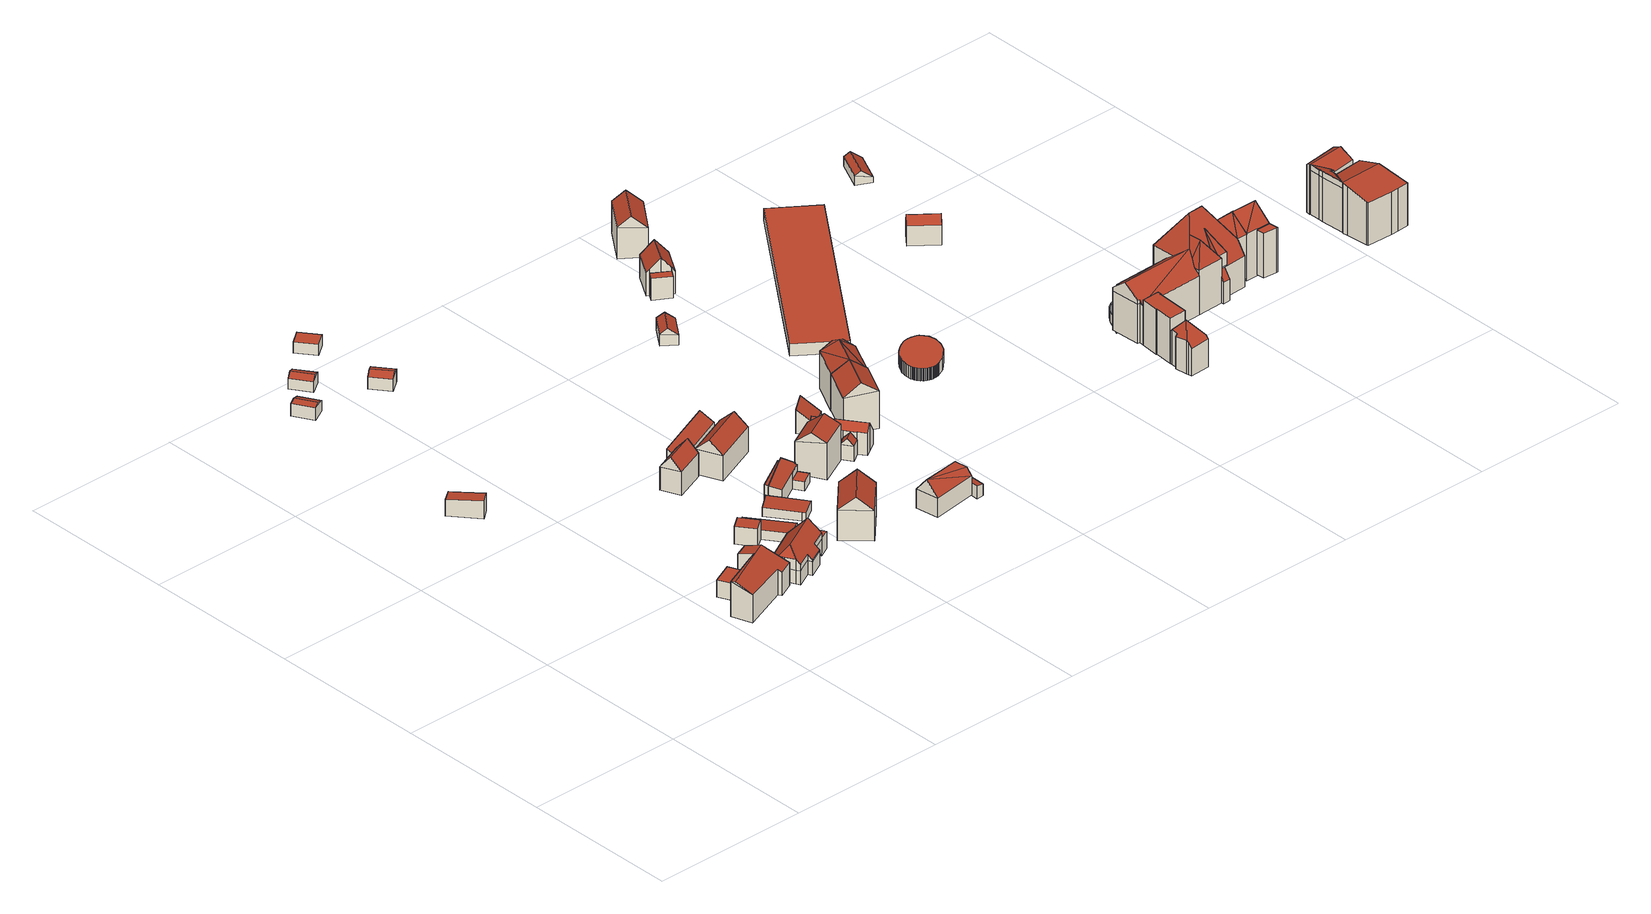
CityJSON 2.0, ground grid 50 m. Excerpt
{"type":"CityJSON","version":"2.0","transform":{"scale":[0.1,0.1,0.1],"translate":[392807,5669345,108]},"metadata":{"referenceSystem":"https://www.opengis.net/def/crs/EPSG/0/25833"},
"CityObjects":{
"building1":{"type":"Building","attributes":{"Dachtyp_tdc":"tdcPolyFlatRoof","Gemeindeschluessel":14627140,"Dachneigung":3.14,"QualitaetDacherkennung":56,"Geometrietyp2DReferenz":"3000","function":"31001_9998","roofType":"2100","measuredHeight":5.74},"geometry":[{"type":"MultiSurface","lod":"2","boundaries":[[[0,1,2,3]],[[1,4,5,2]],[[4,6,7,5]],[[6,0,3,7]],[[6,4,1,0]],[[3,2,5,7]]],"semantics":{"surfaces":[{"type":"WallSurface"},{"type":"RoofSurface"},{"type":"GroundSurface"}],"values":[0,0,0,0,1,2]}}]},
"building2":{"type":"Building","attributes":{"Gemeindeschluessel":14627140,"Dachtyp_tdc":"tdcGableRoof","Dachneigung":21.29,"QualitaetDacherkennung":69,"Geometrietyp2DReferenz":"3000","function":"31001_9998","roofType":"3100","measuredHeight":4.49},"geometry":[{"type":"MultiSurface","lod":"2","boundaries":[[[8,9,10,11]],[[9,12,13,10]],[[12,14,15,13]],[[14,8,11,15]],[[12,9,16]],[[8,14,17]],[[9,8,17,16]],[[14,12,16,17]],[[11,10,13,15]]],"semantics":{"surfaces":[{"type":"WallSurface"},{"type":"RoofSurface"},{"type":"GroundSurface"}],"values":[0,0,0,0,0,0,1,1,2]}}]},
"building3":{"type":"Building","attributes":{"Dachtyp_tdc":"tdcGableRoof","Gemeindeschluessel":14627140,"Dachneigung":21.69,"QualitaetDacherkennung":68,"Geometrietyp2DReferenz":"3000","function":"31001_9998","roofType":"3100","measuredHeight":4.42},"geometry":[{"type":"MultiSurface","lod":"2","boundaries":[[[18,19,20,21]],[[19,22,23,20]],[[22,24,25,23]],[[24,18,21,25]],[[22,19,26]],[[18,24,27]],[[19,18,27,26]],[[24,22,26,27]],[[21,20,23,25]]],"semantics":{"surfaces":[{"type":"WallSurface"},{"type":"RoofSurface"},{"type":"GroundSurface"}],"values":[0,0,0,0,0,0,1,1,2]}}]},
"building4":{"type":"Building","attributes":{"Dachtyp_tdc":"tdcPolyFlatRoof","Gemeindeschluessel":14627140,"Dachneigung":0,"QualitaetDacherkennung":63,"Geometrietyp2DReferenz":"3000","function":"31001_9998","roofType":"1000","measuredHeight":5.4},"geometry":[{"type":"MultiSurface","lod":"2","boundaries":[[[28,29,30,31]],[[29,32,33,30]],[[32,34,35,33]],[[34,28,31,35]],[[34,32,29,28]],[[31,30,33,35]]],"semantics":{"surfaces":[{"type":"WallSurface"},{"type":"RoofSurface"},{"type":"GroundSurface"}],"values":[0,0,0,0,1,2]}}]},
"building5":{"type":"Building","attributes":{"Dachtyp_tdc":"tdcFreeFormRoof","Gemeindeschluessel":14627140,"Dachneigung":27.63,"QualitaetDacherkennung":47,"Geometrietyp2DReferenz":"3000","function":"31001_9998","roofType":"5000","measuredHeight":11.56},"geometry":[{"type":"MultiSurface","lod":"2","boundaries":[[[36,37,38,39]],[[37,40,41,38]],[[40,42,43,41]],[[42,44,45,43]],[[44,46,47,45]],[[46,48,49,47]],[[48,50,51,49]],[[50,52,53,51]],[[52,54,55,53]],[[54,56,57,55]],[[56,36,39,57]],[[54,52,58,59,36,56]],[[58,50,48,46,44,42,40,37,59]],[[37,36,59]],[[52,50,58]],[[39,38,41,43,45,47,49,51,53,55,57]]],"semantics":{"surfaces":[{"type":"WallSurface"},{"type":"RoofSurface"},{"type":"GroundSurface"}],"values":[0,0,0,0,0,0,0,0,0,0,0,1,1,0,0,2]}}]},
"building6":{"type":"Building","attributes":{"Dachtyp_tdc":"tdcPolyFlatRoof","Gemeindeschluessel":14627140,"Dachneigung":0,"QualitaetDacherkennung":28,"Geometrietyp2DReferenz":"3000","function":"31001_9998","roofType":"1000","measuredHeight":3.47},"geometry":[{"type":"MultiSurface","lod":"2","boundaries":[[[60,61,62,63]],[[61,64,65,62]],[[64,66,67,65]],[[66,60,63,67]],[[66,64,61,60]],[[63,62,65,67]]],"semantics":{"surfaces":[{"type":"WallSurface"},{"type":"RoofSurface"},{"type":"GroundSurface"}],"values":[0,0,0,0,1,2]}}]},
"building7":{"type":"Building","attributes":{"Dachtyp_tdc":"tdcGableRoof","Gemeindeschluessel":14627140,"Dachneigung":22.33,"QualitaetDacherkennung":72,"Geometrietyp2DReferenz":"3000","function":"31001_9998","roofType":"3100","measuredHeight":4.99},"geometry":[{"type":"MultiSurface","lod":"2","boundaries":[[[68,69,70,71]],[[69,72,73,70]],[[72,74,75,73]],[[74,68,71,75]],[[72,69,76]],[[68,74,77]],[[69,68,77,76]],[[74,72,76,77]],[[71,70,73,75]]],"semantics":{"surfaces":[{"type":"WallSurface"},{"type":"RoofSurface"},{"type":"GroundSurface"}],"values":[0,0,0,0,0,0,1,1,2]}}]},
"building8":{"type":"Building","attributes":{"Dachtyp_tdc":"tdcFreeFormRoof","Gemeindeschluessel":14627140,"Dachneigung":45.74,"QualitaetDacherkennung":62,"Geometrietyp2DReferenz":"3000","function":"31001_9998","roofType":"5000","measuredHeight":10.32},"geometry":[{"type":"MultiSurface","lod":"2","boundaries":[[[78,79,80,81]],[[79,82,83,80]],[[82,84,85,83]],[[84,86,87,85]],[[86,88,89,87]],[[88,90,91,89]],[[90,92,93,91]],[[92,94,95,93]],[[94,96,97,95]],[[96,98,99,97]],[[98,100,101,99]],[[100,78,81,101]],[[102,103,104,105]],[[106,107,108,105,104,109,110,111,112]],[[113,94,92,102,105,108]],[[96,113,108,98]],[[94,113,96]],[[78,106,112,79]],[[79,112,111,82]],[[82,111,110,84]],[[86,109,104,88]],[[84,110,109,86]],[[98,108,107,100]],[[100,107,106,78]],[[88,104,103,90]],[[90,103,102,92]],[[81,80,83,85,87,89,91,93,95,97,99,101]]],"semantics":{"surfaces":[{"type":"WallSurface"},{"type":"RoofSurface"},{"type":"GroundSurface"}],"values":[0,0,0,0,0,0,0,0,0,0,0,0,1,1,1,0,0,0,0,0,0,0,0,0,0,0,2]}}]},
"building9":{"type":"Building","attributes":{"Gemeindeschluessel":14627140,"Geometrietyp2DReferenz":"3000","function":"31001_9998","roofType":"9999"},"children":["building9-1","building9-2"]},
"building9-1":{"type":"BuildingPart","attributes":{"Dachtyp_tdc":"tdcPolyFlatRoof","Dachneigung":7.38,"QualitaetDacherkennung":68,"Geometrietyp2DReferenz":"3000","roofType":"2100","measuredHeight":6.14},"parents":["building9"],"geometry":[{"type":"MultiSurface","lod":"2","boundaries":[[[114,115,116,117,118]],[[115,119,120,116]],[[119,121,122,123,120]],[[121,119,115,114]],[[117,116,120,123]],[[118,122,121,114]],[[118,117,123,122]]],"semantics":{"surfaces":[{"type":"WallSurface"},{"type":"RoofSurface"},{"type":"GroundSurface"},{"type":"ClosureSurface"}],"values":[0,0,0,1,2,0,3]}}]},
"building9-2":{"type":"BuildingPart","attributes":{"Dachtyp_tdc":"tdcPolyFlatRoof","Dachneigung":3.59,"QualitaetDacherkennung":78,"Geometrietyp2DReferenz":"3000","roofType":"2100","measuredHeight":3.03},"parents":["building9"],"geometry":[{"type":"MultiSurface","lod":"2","boundaries":[[[122,124,125,123]],[[124,126,127,125]],[[126,128,129,127]],[[128,118,117,129]],[[118,128,126,124,122]],[[123,125,127,129,117]],[[123,117,118,122]]],"semantics":{"surfaces":[{"type":"WallSurface"},{"type":"RoofSurface"},{"type":"GroundSurface"},{"type":"ClosureSurface"}],"values":[0,0,0,0,1,2,3]}}]},
"building10":{"type":"Building","attributes":{"Dachtyp_tdc":"tdcPolyFlatRoof","Gemeindeschluessel":14627140,"Dachneigung":0,"QualitaetDacherkennung":52,"Geometrietyp2DReferenz":"3000","function":"31001_9998","roofType":"1000","measuredHeight":5.5},"geometry":[{"type":"MultiSurface","lod":"2","boundaries":[[[130,131,132,133]],[[131,134,135,132]],[[134,136,137,135]],[[136,130,133,137]],[[136,134,131,130]],[[133,132,135,137]]],"semantics":{"surfaces":[{"type":"WallSurface"},{"type":"RoofSurface"},{"type":"GroundSurface"}],"values":[0,0,0,0,1,2]}}]},
"building11":{"type":"Building","attributes":{"Dachtyp_tdc":"tdcGableRoof","Gemeindeschluessel":14627140,"Dachneigung":49.82,"QualitaetDacherkennung":61,"Geometrietyp2DReferenz":"3000","function":"31001_9998","roofType":"3100","measuredHeight":11.35},"geometry":[{"type":"MultiSurface","lod":"2","boundaries":[[[138,139,140,141]],[[139,142,143,140]],[[142,144,145,143]],[[144,138,141,145]],[[142,139,146]],[[138,144,147]],[[139,138,147,146]],[[144,142,146,147]],[[141,140,143,145]]],"semantics":{"surfaces":[{"type":"WallSurface"},{"type":"RoofSurface"},{"type":"GroundSurface"}],"values":[0,0,0,0,0,0,1,1,2]}}]},
"building12":{"type":"Building","attributes":{"Dachtyp_tdc":"tdcPolyFlatRoof","Gemeindeschluessel":14627140,"Dachneigung":3.33,"QualitaetDacherkennung":83,"Geometrietyp2DReferenz":"3000","function":"31001_9998","roofType":"2100","measuredHeight":3.19},"geometry":[{"type":"MultiSurface","lod":"2","boundaries":[[[148,149,150,151]],[[149,152,153,150]],[[152,154,155,153]],[[154,156,157,155]],[[156,148,151,157]],[[156,154,152,149,148]],[[151,150,153,155,157]]],"semantics":{"surfaces":[{"type":"WallSurface"},{"type":"RoofSurface"},{"type":"GroundSurface"}],"values":[0,0,0,0,0,1,2]}}]},
"building13":{"type":"Building","attributes":{"Dachtyp_tdc":"tdcGableRoof","Gemeindeschluessel":14627140,"Dachneigung":40.05,"QualitaetDacherkennung":66,"Geometrietyp2DReferenz":"3000","function":"31001_9998","roofType":"3100","measuredHeight":13.9},"geometry":[{"type":"MultiSurface","lod":"2","boundaries":[[[158,159,160,161]],[[159,162,163,160]],[[162,164,165,163]],[[164,158,161,165]],[[162,159,166]],[[158,164,167]],[[159,158,167,166]],[[164,162,166,167]],[[161,160,163,165]]],"semantics":{"surfaces":[{"type":"WallSurface"},{"type":"RoofSurface"},{"type":"GroundSurface"}],"values":[0,0,0,0,0,0,1,1,2]}}]},
"building14":{"type":"Building","attributes":{"Dachtyp_tdc":"tdcGableRoof","Gemeindeschluessel":14627140,"Dachneigung":42.91,"QualitaetDacherkennung":72,"Geometrietyp2DReferenz":"3000","function":"31001_9998","roofType":"3100","measuredHeight":11.92},"geometry":[{"type":"MultiSurface","lod":"2","boundaries":[[[168,169,170,171]],[[169,172,173,170]],[[172,174,175,173]],[[174,168,171,175]],[[172,169,176]],[[168,174,177]],[[169,168,177,176]],[[174,172,176,177]],[[171,170,173,175]]],"semantics":{"surfaces":[{"type":"WallSurface"},{"type":"RoofSurface"},{"type":"GroundSurface"}],"values":[0,0,0,0,0,0,1,1,2]}}]},
"building15":{"type":"Building","attributes":{"Dachtyp_tdc":"tdcPolyFlatRoof","Gemeindeschluessel":14627140,"Dachneigung":31.33,"QualitaetDacherkennung":82,"Geometrietyp2DReferenz":"3000","function":"31001_9998","roofType":"2100","measuredHeight":5.2},"geometry":[{"type":"MultiSurface","lod":"2","boundaries":[[[178,179,180,181]],[[179,182,183,180]],[[182,184,185,183]],[[184,178,181,185]],[[184,182,179,178]],[[181,180,183,185]]],"semantics":{"surfaces":[{"type":"WallSurface"},{"type":"RoofSurface"},{"type":"GroundSurface"}],"values":[0,0,0,0,1,2]}}]},
"building16":{"type":"Building","attributes":{"Gemeindeschluessel":14627140,"Geometrietyp2DReferenz":"3000","function":"31001_9998","roofType":"9999"},"children":["building16-1","building16-2","building16-3"]},
"building16-1":{"type":"BuildingPart","attributes":{"Dachtyp_tdc":"tdcPolyFlatRoof","Dachneigung":10.73,"QualitaetDacherkennung":38,"Geometrietyp2DReferenz":"3000","roofType":"2100","measuredHeight":6.07},"parents":["building16"],"geometry":[{"type":"MultiSurface","lod":"2","boundaries":[[[186,187,188,189,190]],[[187,191,192,188]],[[191,193,194,192]],[[193,191,187,186,195]],[[189,188,192,194]],[[190,195,186]],[[189,194,193,195,190]]],"semantics":{"surfaces":[{"type":"WallSurface"},{"type":"RoofSurface"},{"type":"GroundSurface"},{"type":"ClosureSurface"}],"values":[0,0,0,1,2,0,3]}}]},
"building16-2":{"type":"BuildingPart","attributes":{"Dachtyp_tdc":"tdcPolyFlatRoof","Dachneigung":8.6,"QualitaetDacherkennung":51,"Geometrietyp2DReferenz":"3000","roofType":"2100","measuredHeight":5.93},"parents":["building16"],"geometry":[{"type":"MultiSurface","lod":"2","boundaries":[[[196,197,198,194,193]],[[197,199,200,198]],[[199,201,202,200]],[[201,203,204,205,202]],[[206,207,208,209,210]],[[207,190,189,208]],[[207,206,203,201,199,197,196,195,190]],[[189,194,198,200,202,205,209,208]],[[193,195,196]],[[194,189,190,195,193]],[[210,204,203,206]],[[210,209,205,204]]],"semantics":{"surfaces":[{"type":"WallSurface"},{"type":"RoofSurface"},{"type":"GroundSurface"},{"type":"ClosureSurface"}],"values":[0,0,0,0,0,0,1,2,0,3,0,3]}}]},
"building16-3":{"type":"BuildingPart","attributes":{"Dachtyp_tdc":"tdcPolyFlatRoof","Dachneigung":0,"QualitaetDacherkennung":70,"Geometrietyp2DReferenz":"3000","roofType":"1000","measuredHeight":3},"parents":["building16"],"geometry":[{"type":"MultiSurface","lod":"2","boundaries":[[[211,212,213,214]],[[212,210,209,213]],[[204,211,214,205]],[[204,210,212,211]],[[214,213,209,205]],[[205,209,210,204]]],"semantics":{"surfaces":[{"type":"WallSurface"},{"type":"RoofSurface"},{"type":"GroundSurface"},{"type":"ClosureSurface"}],"values":[0,0,0,1,2,3]}}]},
"building17":{"type":"Building","attributes":{"Dachtyp_tdc":"tdcGableRoof","Gemeindeschluessel":14627140,"Dachneigung":38.37,"QualitaetDacherkennung":50,"Geometrietyp2DReferenz":"3000","function":"31001_9998","roofType":"3100","measuredHeight":14.09},"geometry":[{"type":"MultiSurface","lod":"2","boundaries":[[[215,216,217,218]],[[216,219,220,217]],[[219,221,222,220]],[[221,215,218,222]],[[219,216,223]],[[215,221,224]],[[216,215,224,223]],[[221,219,223,224]],[[218,217,220,222]]],"semantics":{"surfaces":[{"type":"WallSurface"},{"type":"RoofSurface"},{"type":"GroundSurface"}],"values":[0,0,0,0,0,0,1,1,2]}}]},
"building18":{"type":"Building","attributes":{"Dachtyp_tdc":"tdcGableAndHippedGRoof","Gemeindeschluessel":14627140,"Dachneigung":50.44,"QualitaetDacherkennung":70,"Geometrietyp2DReferenz":"3000","function":"31001_9998","roofType":"9999","measuredHeight":10.55},"geometry":[{"type":"MultiSurface","lod":"2","boundaries":[[[225,226,227,228]],[[226,229,230,227]],[[229,231,232,230]],[[231,225,228,232]],[[229,226,233,234]],[[225,231,235]],[[234,233,236]],[[233,235,236]],[[226,235,233]],[[235,226,225]],[[235,234,236]],[[235,229,234]],[[229,235,231]],[[228,227,230,232]]],"semantics":{"surfaces":[{"type":"WallSurface"},{"type":"RoofSurface"},{"type":"GroundSurface"}],"values":[0,0,0,0,0,0,1,1,1,1,1,1,1,2]}}]},
"building19":{"type":"Building","attributes":{"Dachtyp_tdc":"tdcPolyFlatRoof","Gemeindeschluessel":14627140,"Dachneigung":9.76,"QualitaetDacherkennung":92,"Geometrietyp2DReferenz":"3000","function":"31001_9998","roofType":"2100","measuredHeight":4.15},"geometry":[{"type":"MultiSurface","lod":"2","boundaries":[[[237,238,239,240]],[[238,241,242,239]],[[241,243,244,242]],[[243,245,246,244]],[[245,237,240,246]],[[245,243,241,238,237]],[[240,239,242,244,246]]],"semantics":{"surfaces":[{"type":"WallSurface"},{"type":"RoofSurface"},{"type":"GroundSurface"}],"values":[0,0,0,0,0,1,2]}}]},
"building20":{"type":"Building","attributes":{"Gemeindeschluessel":14627140,"Geometrietyp2DReferenz":"3000","function":"31001_9998","roofType":"9999"},"children":["building20-1","building20-2"]},
"building20-1":{"type":"BuildingPart","attributes":{"Dachtyp_tdc":"tdcGableRoof","Dachneigung":44.76,"QualitaetDacherkennung":61,"Geometrietyp2DReferenz":"3000","roofType":"3100","measuredHeight":6.8},"parents":["building20"],"geometry":[{"type":"MultiSurface","lod":"2","boundaries":[[[247,248,249,250]],[[248,251,252,249]],[[251,253,254,252]],[[251,248,255]],[[248,247,256,255]],[[253,251,255,256]],[[250,249,252,254]],[[247,250,254,253]],[[247,253,256]]],"semantics":{"surfaces":[{"type":"WallSurface"},{"type":"RoofSurface"},{"type":"GroundSurface"},{"type":"ClosureSurface"}],"values":[0,0,0,0,1,1,2,3,3]}}]},
"building20-2":{"type":"BuildingPart","attributes":{"Dachtyp_tdc":"tdcGableRoof","Dachneigung":52.77,"QualitaetDacherkennung":32,"Geometrietyp2DReferenz":"3000","roofType":"3100","measuredHeight":9.15},"parents":["building20"],"geometry":[{"type":"MultiSurface","lod":"2","boundaries":[[[257,254,253]],[[257,258,259,254]],[[258,260,261,259]],[[260,262,263,261]],[[262,264,265,263]],[[264,266,267,265]],[[266,268,269,267]],[[268,270,271,269]],[[270,272,247,250,271]],[[266,264,262,260]],[[260,258,257,272,270,268,266]],[[250,254,259,261,263,265,267,269,271]],[[253,256,247,272,257]],[[253,254,250,247]],[[253,247,256]]],"semantics":{"surfaces":[{"type":"WallSurface"},{"type":"RoofSurface"},{"type":"GroundSurface"},{"type":"ClosureSurface"}],"values":[0,0,0,0,0,0,0,0,0,1,1,2,0,3,3]}}]},
"building21":{"type":"Building","attributes":{"Dachtyp_tdc":"tdcPolyFlatRoof","Gemeindeschluessel":14627140,"Dachneigung":38.04,"QualitaetDacherkennung":82,"Geometrietyp2DReferenz":"3000","function":"31001_9998","roofType":"2100","measuredHeight":7.99},"geometry":[{"type":"MultiSurface","lod":"2","boundaries":[[[273,274,275,276]],[[274,277,278,275]],[[277,279,280,278]],[[279,273,276,280]],[[279,277,274,273]],[[276,275,278,280]]],"semantics":{"surfaces":[{"type":"WallSurface"},{"type":"RoofSurface"},{"type":"GroundSurface"}],"values":[0,0,0,0,1,2]}}]},
"building22":{"type":"Building","attributes":{"Dachtyp_tdc":"tdcGableRoof","Gemeindeschluessel":14627140,"Dachneigung":36.55,"QualitaetDacherkennung":80,"Geometrietyp2DReferenz":"3000","function":"31001_9998","roofType":"3100","measuredHeight":5.37},"geometry":[{"type":"MultiSurface","lod":"2","boundaries":[[[281,282,283,284]],[[282,285,286,283]],[[285,287,288,286]],[[287,281,284,288]],[[285,282,289]],[[281,287,290]],[[282,281,290,289]],[[287,285,289,290]],[[284,283,286,288]]],"semantics":{"surfaces":[{"type":"WallSurface"},{"type":"RoofSurface"},{"type":"GroundSurface"}],"values":[0,0,0,0,0,0,1,1,2]}}]},
"building23":{"type":"Building","attributes":{"Dachtyp_tdc":"tdcGableRoof","Gemeindeschluessel":14627140,"Dachneigung":37.71,"QualitaetDacherkennung":62,"Geometrietyp2DReferenz":"3000","function":"31001_9998","roofType":"3100","measuredHeight":15.52},"geometry":[{"type":"MultiSurface","lod":"2","boundaries":[[[291,292,293,294]],[[292,295,296,293]],[[295,297,298,296]],[[297,291,294,298]],[[295,292,299]],[[291,297,300]],[[292,291,300,299]],[[297,295,299,300]],[[294,293,296,298]]],"semantics":{"surfaces":[{"type":"WallSurface"},{"type":"RoofSurface"},{"type":"GroundSurface"}],"values":[0,0,0,0,0,0,1,1,2]}}]},
"building24":{"type":"Building","attributes":{"Dachtyp_tdc":"tdcGableAndHippedGRoof","Gemeindeschluessel":14627140,"Dachneigung":39.04,"QualitaetDacherkennung":64,"Geometrietyp2DReferenz":"3000","function":"31001_9998","roofType":"9999","measuredHeight":15.87},"geometry":[{"type":"MultiSurface","lod":"2","boundaries":[[[292,301,302,303]],[[301,304,305,302]],[[304,306,307,305]],[[306,292,303,307]],[[304,301,308,309]],[[292,306,299]],[[309,308,310]],[[301,310,308]],[[301,299,310]],[[299,301,292]],[[310,304,309]],[[310,306,304]],[[306,310,299]],[[303,302,305,307]]],"semantics":{"surfaces":[{"type":"WallSurface"},{"type":"RoofSurface"},{"type":"GroundSurface"}],"values":[0,0,0,0,0,0,1,1,1,1,1,1,1,2]}}]},
"building25":{"type":"Building","attributes":{"Gemeindeschluessel":14627140,"Geometrietyp2DReferenz":"3000","function":"31001_9998","roofType":"9999"},"children":["building25-1","building25-2"]},
"building25-1":{"type":"BuildingPart","attributes":{"Dachtyp_tdc":"tdcGableRoof","Dachneigung":49.04,"QualitaetDacherkennung":72,"Geometrietyp2DReferenz":"3000","roofType":"3100","measuredHeight":11.78},"parents":["building25"],"geometry":[{"type":"MultiSurface","lod":"2","boundaries":[[[311,312,313,314,315]],[[316,317,318,319,320]],[[317,321,322,318]],[[321,323,324,322]],[[323,325,326,324]],[[325,327,328,326]],[[327,329,330,328]],[[329,311,315,330]],[[325,323,321,317,316,331]],[[331,312,311,329,327,325]],[[315,314,332,319,318,322,324,326,328,330]],[[333,313,312,331]],[[332,314,313,333]],[[316,320,333,331]],[[320,319,332,333]]],"semantics":{"surfaces":[{"type":"WallSurface"},{"type":"RoofSurface"},{"type":"GroundSurface"},{"type":"ClosureSurface"}],"values":[0,0,0,0,0,0,0,0,1,1,2,0,3,0,3]}}]},
"building25-2":{"type":"BuildingPart","attributes":{"Dachtyp_tdc":"tdcPolyFlatRoof","Dachneigung":8.73,"QualitaetDacherkennung":52,"Geometrietyp2DReferenz":"3000","roofType":"2100","measuredHeight":7.35},"parents":["building25"],"geometry":[{"type":"MultiSurface","lod":"2","boundaries":[[[334,320,319,335]],[[313,336,315,314]],[[336,337,338,315]],[[337,334,335,338]],[[337,336,313,333,320,334]],[[335,319,332,314,315,338]],[[313,314,332,333]],[[333,332,319,320]]],"semantics":{"surfaces":[{"type":"WallSurface"},{"type":"RoofSurface"},{"type":"GroundSurface"},{"type":"ClosureSurface"}],"values":[0,0,0,0,1,2,3,3]}}]},
"building26":{"type":"Building","attributes":{"Dachtyp_tdc":"tdcGableRoof","Gemeindeschluessel":14627140,"Dachneigung":40.03,"QualitaetDacherkennung":68,"Geometrietyp2DReferenz":"3000","function":"31001_9998","roofType":"3100","measuredHeight":13.27},"geometry":[{"type":"MultiSurface","lod":"2","boundaries":[[[339,340,341,342]],[[340,343,344,341]],[[343,345,346,344]],[[345,339,342,346]],[[343,340,347]],[[339,345,348]],[[340,339,348,347]],[[345,343,347,348]],[[342,341,344,346]]],"semantics":{"surfaces":[{"type":"WallSurface"},{"type":"RoofSurface"},{"type":"GroundSurface"}],"values":[0,0,0,0,0,0,1,1,2]}}]},
"building27":{"type":"Building","attributes":{"Dachtyp_tdc":"tdcPolyFlatRoof","Gemeindeschluessel":14627140,"Dachneigung":0,"QualitaetDacherkennung":84,"Geometrietyp2DReferenz":"3000","function":"31001_9998","roofType":"1000","measuredHeight":3.94},"geometry":[{"type":"MultiSurface","lod":"2","boundaries":[[[349,350,351,352]],[[350,353,354,351]],[[353,355,356,354]],[[355,357,358,356]],[[357,359,360,358]],[[359,361,362,360]],[[361,363,364,362]],[[363,365,366,364]],[[365,367,368,366]],[[367,369,370,368]],[[369,371,372,370]],[[371,373,374,372]],[[373,375,376,374]],[[375,377,378,376]],[[377,379,380,378]],[[379,381,382,380]],[[381,383,384,382]],[[383,385,386,384]],[[385,387,388,386]],[[387,389,390,388]],[[389,391,392,390]],[[391,393,394,392]],[[393,395,396,394]],[[395,397,398,396]],[[397,399,400,398]],[[399,401,402,400]],[[401,403,404,402]],[[403,405,406,404]],[[405,407,408,406]],[[407,409,410,408]],[[409,411,412,410]],[[411,413,414,412]],[[413,415,416,414]],[[415,417,418,416]],[[417,419,420,418]],[[419,421,422,420]],[[421,423,424,422]],[[423,425,426,424]],[[425,427,428,426]],[[427,429,430,428]],[[429,431,432,430]],[[431,433,434,432]],[[433,435,436,434]],[[435,437,438,436]],[[437,439,440,438]],[[439,441,442,440]],[[441,443,444,442]],[[443,445,446,444]],[[445,447,448,446]],[[447,449,450,448]],[[449,451,452,450]],[[451,453,454,452]],[[453,455,456,454]],[[455,457,458,456]],[[457,459,460,458]],[[459,461,462,460]],[[461,463,464,462]],[[463,349,352,464]],[[463,461,459,457,455,453,451,449,447,445,443,441,439,437,435,433,431,429,427,425,423,421,419,417,415,413,411,409,407,405,403,401,399,397,395,393,391,389,387,385,383,381,379,377,375,373,371,369,367,365,363,361,359,357,355,353,350,349]],[[352,351,354,356,358,360,362,364,366,368,370,372,374,376,378,380,382,384,386,388,390,392,394,396,398,400,402,404,406,408,410,412,414,416,418,420,422,424,426,428,430,432,434,436,438,440,442,444,446,448,450,452,454,456,458,460,462,464]]],"semantics":{"surfaces":[{"type":"WallSurface"},{"type":"RoofSurface"},{"type":"GroundSurface"}],"values":[0,0,0,0,0,0,0,0,0,0,0,0,0,0,0,0,0,0,0,0,0,0,0,0,0,0,0,0,0,0,0,0,0,0,0,0,0,0,0,0,0,0,0,0,0,0,0,0,0,0,0,0,0,0,0,0,0,0,1,2]}}]},
"building28":{"type":"Building","attributes":{"Gemeindeschluessel":14627140,"QualitaetDacherkennung":100,"Geometrietyp2DReferenz":"3000","function":"31001_9998","roofType":"9999"},"children":["building28-1","building28-2","building28-3","building28-4","building28-5","building28-6","building28-7","building28-8"]},
"building28-1":{"type":"BuildingPart","attributes":{"Dachtyp_tdc":"tdcPyramidRoof","Dachneigung":48.89,"QualitaetDacherkennung":100,"Geometrietyp2DReferenz":"3000","roofType":"4000","measuredHeight":14.49},"parents":["building28"],"geometry":[{"type":"MultiSurface","lod":"2","boundaries":[[[465,466,467,468]],[[466,469,470,467]],[[469,471,472,470]],[[471,473,474,472]],[[473,475,476,474]],[[475,477,478,476]],[[479,480,481,482]],[[480,483,484,481]],[[483,485,486,484]],[[485,487,488,486]],[[487,489,490,488]],[[489,491,492,490]],[[491,493,494,492]],[[493,465,468,494]],[[475,473,471,469,466,495]],[[480,479,477,475,495]],[[489,487,485,483,480,495]],[[466,465,493,491,489,495]],[[468,467,470,472,474,476,478,482,481,484,486,488,490,492,494]],[[482,478,477,479]]],"semantics":{"surfaces":[{"type":"WallSurface"},{"type":"RoofSurface"},{"type":"GroundSurface"},{"type":"ClosureSurface"}],"values":[0,0,0,0,0,0,0,0,0,0,0,0,0,0,1,1,1,1,2,3]}}]},
"building28-2":{"type":"BuildingPart","attributes":{"Dachtyp_tdc":"tdcGableRoof","Dachneigung":41.78,"QualitaetDacherkennung":100,"Geometrietyp2DReferenz":"3000","roofType":"3100","measuredHeight":18.94},"parents":["building28"],"geometry":[{"type":"MultiSurface","lod":"2","boundaries":[[[496,497,498,499,500]],[[497,501,502,498]],[[497,503,501]],[[503,504,505,501]],[[504,506,505]],[[506,496,507,505]],[[496,506,504,503,497]],[[502,508,499,498]],[[501,507,508,502]],[[500,507,496]],[[500,499,508,507]],[[505,507,501]]],"semantics":{"surfaces":[{"type":"WallSurface"},{"type":"RoofSurface"},{"type":"GroundSurface"},{"type":"ClosureSurface"}],"values":[0,0,1,1,1,1,0,2,3,0,3,3]}}]},
"building28-3":{"type":"BuildingPart","attributes":{"Dachtyp_tdc":"tdcHipRoof","Dachneigung":56.93,"QualitaetDacherkennung":100,"Geometrietyp2DReferenz":"3000","roofType":"3200","measuredHeight":24.68},"parents":["building28"],"geometry":[{"type":"MultiSurface","lod":"2","boundaries":[[[509,510,511,512]],[[510,513,514,511]],[[515,516,517,518]],[[516,519,520,517]],[[519,521,522,520]],[[521,523,524,522]],[[523,525,526,524]],[[525,527,528,526]],[[527,500,499,528]],[[501,529,530,502]],[[529,531,532,530]],[[531,509,512,532]],[[515,533,534,535]],[[521,519,516,515,535,536]],[[512,511,514,537,538,539,540,541,542,518,517,520,522,524,526,528,499,508,502,530,532]],[[537,514,513,543]],[[538,537,543,544]],[[539,538,544,545]],[[545,546,540,539]],[[541,540,546,533,547]],[[518,542,548,547,533,515]],[[542,541,547,548]],[[508,499,500,507]],[[507,501,502,508]],[[501,505,507,500,527,525,523,521,536]],[[501,507,505]],[[534,546,549,545,544,543,513,510,509,531,529,501,536,535]],[[546,545,549]],[[533,546,534]]],"semantics":{"surfaces":[{"type":"WallSurface"},{"type":"RoofSurface"},{"type":"GroundSurface"},{"type":"ClosureSurface"}],"values":[0,0,0,0,0,0,0,0,0,0,0,0,1,1,2,3,3,3,3,3,0,3,3,3,1,3,1,3,3]}}]},
"building28-4":{"type":"BuildingPart","attributes":{"Dachtyp_tdc":"tdcFreeFormRoof","Dachneigung":0,"QualitaetDacherkennung":100,"Geometrietyp2DReferenz":"3000","roofType":"5000","measuredHeight":-3.15},"parents":["building28"],"geometry":[{"type":"MultiSurface","lod":"2","boundaries":[[[550,551,518,552]],[[551,553,542,518]],[[553,554,555,542]],[[554,556,557,555]],[[556,558,559,557]],[[558,560,561,559]],[[560,562,563,561]],[[562,564,565,563]],[[564,566,567,565]],[[566,568,569,567]],[[568,570,571,569]],[[570,572,573,571]],[[572,574,575,573]],[[574,576,577,575]],[[576,578,579,577]],[[578,580,581,579]],[[580,550,552,581]],[[553,551,550,580,578,576,574,572,570,568,566,564,562,560,558,556,554]],[[552,518,542,555,557,559,561,563,565,567,569,571,573,575,577,579,581]]],"semantics":{"surfaces":[{"type":"WallSurface"},{"type":"RoofSurface"},{"type":"GroundSurface"}],"values":[0,0,0,0,0,0,0,0,0,0,0,0,0,0,0,0,0,1,2]}}]},
"building28-5":{"type":"BuildingPart","attributes":{"Dachtyp_tdc":"tdcLeanToRoof","Dachneigung":0,"QualitaetDacherkennung":100,"Geometrietyp2DReferenz":"3000","roofType":"2100","measuredHeight":14.49},"parents":["building28"],"geometry":[{"type":"MultiSurface","lod":"2","boundaries":[[[582,583,584,585,586]],[[583,587,588,584]],[[587,589,479,482,588]],[[590,591,592,478,477]],[[591,593,594,592]],[[593,595,596,597,594]],[[595,593,591,590,589,587,583,582]],[[585,584,588,482,478,592,594,597]],[[477,479,589,590]],[[477,478,482,479]],[[586,596,595,582]],[[585,597,596,586]]],"semantics":{"surfaces":[{"type":"WallSurface"},{"type":"RoofSurface"},{"type":"GroundSurface"},{"type":"ClosureSurface"}],"values":[0,0,0,0,0,0,1,2,0,3,0,3]}}]},
"building28-6":{"type":"BuildingPart","attributes":{"Dachtyp_tdc":"tdcPyramidRoof","Dachneigung":41.91,"QualitaetDacherkennung":100,"Geometrietyp2DReferenz":"3000","roofType":"3500","measuredHeight":20.11},"parents":["building28"],"geometry":[{"type":"MultiSurface","lod":"2","boundaries":[[[546,598,549]],[[599,545,549]],[[598,599,549]],[[537,540,539,538]],[[537,543,598,546,540]],[[546,545,539,540]],[[544,545,599]],[[544,538,539,545]],[[543,544,599,598]],[[543,537,538,544]],[[545,546,549]]],"semantics":{"surfaces":[{"type":"RoofSurface"},{"type":"GroundSurface"},{"type":"ClosureSurface"},{"type":"WallSurface"}],"values":[0,0,0,1,2,2,3,2,3,2,2]}}]},
"building28-7":{"type":"BuildingPart","attributes":{"Dachtyp_tdc":"tdcGableRoof","Dachneigung":37.45,"QualitaetDacherkennung":100,"Geometrietyp2DReferenz":"3000","roofType":"3100","measuredHeight":17.44},"parents":["building28"],"geometry":[{"type":"MultiSurface","lod":"2","boundaries":[[[596,600,601,597]],[[600,602,603,601]],[[602,604,605,603]],[[604,606,607,605]],[[606,608,555,607]],[[608,548,542,555]],[[548,609,610]],[[608,611,612,609,548]],[[613,596,586,614,610]],[[615,616,613,610,609]],[[600,616,615,602]],[[602,615,609,612,604]],[[596,613,616,600]],[[604,612,611,606]],[[606,611,608]],[[548,610,614,547]],[[542,541,617,585,597,601,603,605,607,555]],[[541,542,548,547]],[[617,541,547,614]],[[585,617,614,586]],[[597,585,586,596]]],"semantics":{"surfaces":[{"type":"WallSurface"},{"type":"RoofSurface"},{"type":"GroundSurface"},{"type":"ClosureSurface"}],"values":[0,0,0,0,0,0,1,1,1,1,0,0,0,0,0,0,2,3,3,0,3]}}]},
"building28-8":{"type":"BuildingPart","attributes":{"Dachtyp_tdc":"tdcHipAndGableRoof","Dachneigung":57.1,"QualitaetDacherkennung":100,"Geometrietyp2DReferenz":"3000","roofType":"5000","measuredHeight":20.37},"parents":["building28"],"geometry":[{"type":"MultiSurface","lod":"2","boundaries":[[[618,619,614,617,514,513]],[[619,618,620]],[[620,546,534]],[[546,620,618,598]],[[533,620,534]],[[620,533,619]],[[540,537,514,617,541]],[[513,543,598,618]],[[513,514,537,543]],[[537,540,546,598,543]],[[547,614,619,533]],[[617,614,547,541]],[[533,546,540,541,547]],[[546,533,534]]],"semantics":{"surfaces":[{"type":"WallSurface"},{"type":"RoofSurface"},{"type":"GroundSurface"},{"type":"ClosureSurface"}],"values":[0,1,1,1,1,1,2,0,3,3,0,3,3,3]}}]},
"building29":{"type":"Building","attributes":{"Dachtyp_tdc":"tdcPolyFlatRoof","Gemeindeschluessel":14627140,"Dachneigung":0,"QualitaetDacherkennung":94,"Geometrietyp2DReferenz":"3000","function":"31001_2461","roofType":"1000","measuredHeight":3.73},"geometry":[{"type":"MultiSurface","lod":"2","boundaries":[[[621,622,623,624]],[[622,625,626,623]],[[625,627,628,626]],[[627,621,624,628]],[[627,625,622,621]],[[624,623,626,628]]],"semantics":{"surfaces":[{"type":"WallSurface"},{"type":"RoofSurface"},{"type":"GroundSurface"}],"values":[0,0,0,0,1,2]}}]},
"building30":{"type":"Building","attributes":{"Gemeindeschluessel":14627140,"QualitaetDacherkennung":100,"Geometrietyp2DReferenz":"3000","function":"31001_9998","roofType":"9999"},"children":["building30-1","building30-2","building30-3"]},
"building30-1":{"type":"BuildingPart","attributes":{"Dachtyp_tdc":"tdcHipRoof","Dachneigung":89.48,"QualitaetDacherkennung":100,"Geometrietyp2DReferenz":"3000","roofType":"3200","measuredHeight":16.85},"parents":["building30"],"geometry":[{"type":"MultiSurface","lod":"2","boundaries":[[[629,630,631,632]],[[630,633,634,631]],[[633,635,636,634]],[[635,637,638,636]],[[637,629,632,638]],[[639,640,629,641]],[[642,643,644,645]],[[629,646,642,645]],[[629,645,641]],[[647,639,641]],[[644,648,647,641,645]],[[635,643,642,646,637]],[[637,646,629]],[[633,648,644,643,635]],[[630,640,639,647,648,633]],[[629,640,630]],[[632,631,634,636,638]]],"semantics":{"surfaces":[{"type":"WallSurface"},{"type":"RoofSurface"},{"type":"GroundSurface"}],"values":[0,0,0,0,0,1,1,1,1,1,1,0,0,0,0,0,2]}}]},
"building30-2":{"type":"BuildingPart","attributes":{"Dachtyp_tdc":"tdcLeanToRoof","Dachneigung":0,"QualitaetDacherkennung":100,"Geometrietyp2DReferenz":"3000","roofType":"2100","measuredHeight":14.13},"parents":["building30"],"geometry":[{"type":"MultiSurface","lod":"2","boundaries":[[[649,650,651,652]],[[650,653,654,651]],[[653,655,656,654]],[[655,657,658,656]],[[657,659,660,658]],[[657,655,653,650,649,659]],[[660,652,651,654,656,658]],[[652,660,659,649]]],"semantics":{"surfaces":[{"type":"WallSurface"},{"type":"RoofSurface"},{"type":"GroundSurface"},{"type":"ClosureSurface"}],"values":[0,0,0,0,0,1,2,3]}}]},
"building30-3":{"type":"BuildingPart","attributes":{"Dachtyp_tdc":"tdcGableRoof","Dachneigung":57.73,"QualitaetDacherkennung":100,"Geometrietyp2DReferenz":"3000","roofType":"3100","measuredHeight":19.68},"parents":["building30"],"geometry":[{"type":"MultiSurface","lod":"2","boundaries":[[[661,662,663,664]],[[662,665,666,663]],[[665,667,668,666]],[[667,669,670,668]],[[669,671,649,652,672,670]],[[673,674,675,676]],[[674,677,678,675]],[[677,679,680,678]],[[679,661,664,680]],[[669,667,673,671]],[[667,674,673]],[[667,665,662,661,679,677,674]],[[664,663,666,668,670,672,676,675,678,680]],[[676,672,652,660,659,649,671,673]],[[660,652,649,659]]],"semantics":{"surfaces":[{"type":"WallSurface"},{"type":"RoofSurface"},{"type":"GroundSurface"},{"type":"ClosureSurface"}],"values":[0,0,0,0,0,0,0,0,0,1,1,1,2,0,3]}}]},
"building31":{"type":"Building","attributes":{"Dachtyp_tdc":"tdcGableRoof","Gemeindeschluessel":14627140,"Dachneigung":49.14,"QualitaetDacherkennung":63,"Geometrietyp2DReferenz":"3000","function":"31001_9998","roofType":"3100","measuredHeight":8.1},"geometry":[{"type":"MultiSurface","lod":"2","boundaries":[[[681,682,683,684]],[[682,685,686,683]],[[685,687,688,686]],[[687,681,684,688]],[[685,682,689]],[[681,687,690]],[[682,681,690,689]],[[687,685,689,690]],[[684,683,686,688]]],"semantics":{"surfaces":[{"type":"WallSurface"},{"type":"RoofSurface"},{"type":"GroundSurface"}],"values":[0,0,0,0,0,0,1,1,2]}}]},
"building32":{"type":"Building","attributes":{"Gemeindeschluessel":14627140,"QualitaetDacherkennung":100,"Geometrietyp2DReferenz":"3000","function":"31001_9998","roofType":"9999"},"children":["building32-1","building32-2","building32-3"]},
"building32-1":{"type":"BuildingPart","attributes":{"Dachtyp_tdc":"tdcGableRoof","Dachneigung":13.99,"QualitaetDacherkennung":100,"Geometrietyp2DReferenz":"3000","roofType":"3100","measuredHeight":15.99},"parents":["building32"],"geometry":[{"type":"MultiSurface","lod":"2","boundaries":[[[691,692,693,694]],[[692,695,696,693]],[[695,697,698,696]],[[697,699,700,698]],[[699,701,702,700]],[[701,703,704,702]],[[703,705,706,704]],[[705,707,708,706]],[[707,709,710,711,708]],[[712,713,714,715,716]],[[712,691,694,713]],[[709,707,705,703,701,699,697,695,692]],[[692,691,712,716,709]],[[694,693,696,698,700,702,704,706,708,711,714,713]],[[715,714,711,710]],[[715,710,709,716]]],"semantics":{"surfaces":[{"type":"WallSurface"},{"type":"RoofSurface"},{"type":"GroundSurface"},{"type":"ClosureSurface"}],"values":[0,0,0,0,0,0,0,0,0,0,0,1,1,2,3,3]}}]},
"building32-2":{"type":"BuildingPart","attributes":{"Dachtyp_tdc":"tdcFreeFormRoof","Dachneigung":24.1,"QualitaetDacherkennung":100,"Geometrietyp2DReferenz":"3000","roofType":"5000","measuredHeight":15.99},"parents":["building32"],"geometry":[{"type":"MultiSurface","lod":"2","boundaries":[[[717,718,719,720]],[[718,721,722,719]],[[723,724,725,726]],[[724,727,728,725]],[[727,715,714,728]],[[710,717,720,711]],[[729,724,723]],[[709,716,730]],[[709,730,731,729,723,732]],[[709,732,733]],[[732,734,733]],[[717,733,734,718]],[[718,734,732,721]],[[710,709,733,717]],[[727,731,730,716,715]],[[724,729,731,727]],[[720,719,722,726,725,728,714,711]],[[726,722,721,723]],[[711,714,715,710]],[[721,732,723]],[[715,716,709,710]]],"semantics":{"surfaces":[{"type":"WallSurface"},{"type":"RoofSurface"},{"type":"GroundSurface"},{"type":"ClosureSurface"}],"values":[0,0,0,0,0,0,1,1,1,1,1,0,0,0,0,0,2,3,3,3,3]}}]},
"building32-3":{"type":"BuildingPart","attributes":{"Dachtyp_tdc":"tdcGableRoof","Dachneigung":28.49,"QualitaetDacherkennung":100,"Geometrietyp2DReferenz":"3000","roofType":"3100","measuredHeight":15.99},"parents":["building32"],"geometry":[{"type":"MultiSurface","lod":"2","boundaries":[[[735,736,737,738]],[[736,739,740,737]],[[739,741,725,740]],[[741,742,743,725]],[[732,744,745,722,721]],[[744,746,747,745]],[[746,735,738,747]],[[732,742,741,739,736]],[[736,735,746,744,732]],[[738,737,740,725,743,726,722,745,747]],[[726,743,742,732,723]],[[721,722,726,723]],[[721,723,732]]],"semantics":{"surfaces":[{"type":"WallSurface"},{"type":"RoofSurface"},{"type":"GroundSurface"},{"type":"ClosureSurface"}],"values":[0,0,0,0,0,0,0,1,1,2,0,3,3]}}]},
"building33":{"type":"Building","attributes":{"Dachtyp_tdc":"tdcGableRoof","Gemeindeschluessel":14627140,"Dachneigung":37.04,"QualitaetDacherkennung":71,"Geometrietyp2DReferenz":"3000","function":"31001_9998","roofType":"3100","measuredHeight":4.35},"geometry":[{"type":"MultiSurface","lod":"2","boundaries":[[[748,749,750,751]],[[749,752,753,750]],[[752,754,755,753]],[[754,748,751,755]],[[752,749,756]],[[748,754,757]],[[749,748,757,756]],[[754,752,756,757]],[[751,750,753,755]]],"semantics":{"surfaces":[{"type":"WallSurface"},{"type":"RoofSurface"},{"type":"GroundSurface"}],"values":[0,0,0,0,0,0,1,1,2]}}]}
},
"vertices":[
[61,958,313],[125,877,318],[125,877,261],[61,958,261],[94,851,318],[94,851,261],[28,933,313],[28,933,261],
[52,1548,342],[86,1487,342],[86,1487,309],[52,1548,309],[42,1463,348],[42,1463,309],[8,1525,348],[8,1525,309],[60,1473,353],[27,1534,353],
[111,1631,364],[150,1573,364],[150,1573,330],[111,1631,330],[109,1545,364],[109,1545,330],[70,1604,364],[70,1604,330],[128,1558,374],[89,1617,374],
[476,342,140],[542,372,140],[542,372,86],[476,342,86],[569,312,140],[569,312,86],[503,284,140],[503,284,86],
[478,202,157],[457,265,180],[457,265,68],[478,202,68],[503,284,181],[503,284,68],[569,312,182],[569,312,68],[595,322,183],[595,322,68],[573,363,171],[573,363,68],[616,382,171],[616,382,68],[636,340,184],[636,340,68],[677,271,142],[677,271,68],[629,247,142],[629,247,68],[622,258,149],[622,258,68],[636,339,184],[461,251,184],
[174,1696,392],[214,1726,392],[214,1726,357],[174,1696,357],[256,1670,392],[256,1670,357],[216,1640,392],[216,1640,357],
[296,1521,343],[339,1465,343],[339,1465,302],[296,1521,302],[299,1435,341],[299,1435,302],[257,1490,341],[257,1490,302],[320,1451,351],[277,1506,351],
[820,328,91],[828,314,91],[828,314,47],[820,328,47],[778,289,91],[778,289,47],[773,302,91],[773,302,47],[724,277,91],[724,277,47],[718,288,91],[718,288,47],[703,318,91],[703,318,47],[680,363,91],[680,363,47],[825,440,91],[825,440,47],[845,405,91],[845,405,47],[853,389,91],[853,389,47],[872,355,91],[872,355,47],[695,334,125],[703,318,125],[718,288,125],[729,324,151],[820,328,112],[872,355,112],[853,389,151],[724,277,112],[773,302,111],[778,289,98],[828,314,96],[845,405,133],
[811,530,96],[780,508,91],[780,508,34],[811,530,34],[811,530,64],[743,562,91],[743,562,34],[773,583,96],[773,583,64],[773,583,34],
[821,616,61],[821,616,34],[910,493,61],[910,493,34],[861,461,64],[861,461,34],
[872,355,93],[845,405,93],[845,405,38],[872,355,38],[880,424,93],[880,424,38],[907,373,93],[907,373,38],
[715,827,168],[811,866,168],[811,866,94],[715,827,94],[836,805,170],[836,805,94],[739,766,170],[739,766,94],[824,835,207],[727,796,207],
[892,613,61],[938,649,64],[938,649,33],[892,613,33],[1009,545,64],[1009,545,33],[962,513,61],[962,513,33],[956,523,61],[956,523,33],
[962,391,128],[1060,492,128],[1060,492,31],[962,391,31],[1132,421,128],[1132,421,31],[1034,320,128],[1034,320,31],[1096,456,170],[998,355,170],
[851,835,162],[998,895,162],[998,895,82],[851,835,82],[1030,818,162],[1030,818,82],[882,757,162],[882,757,82],[1014,856,201],[867,796,201],
[1005,983,148],[1021,943,121],[1021,943,96],[1005,983,96],[827,862,121],[827,862,96],[810,903,148],[810,903,96],
[944,645,93],[938,654,95],[938,654,34],[944,645,34],[944,645,92],[1046,719,94],[1046,719,34],[1048,715,93],[1048,715,34],[1008,688,93],
[1048,715,94],[1062,724,94],[1062,724,34],[1082,687,87],[1082,687,34],[1078,685,87],[1078,685,34],[1081,679,86],[1081,679,64],[1081,679,34],[1042,657,86],[965,613,86],[965,613,34],[1042,657,34],[1042,657,64],
[1099,649,64],[1060,627,64],[1060,627,34],[1099,649,34],
[1099,708,138],[1190,756,138],[1190,756,35],[1099,708,35],[1233,671,153],[1233,671,35],[1141,624,153],[1141,624,35],[1212,713,176],[1120,666,176],
[1216,353,102],[1359,372,102],[1359,372,42],[1216,353,42],[1369,298,103],[1369,298,42],[1226,279,103],[1226,279,42],[1362,353,125],[1367,316,125],[1221,316,148],[1338,331,148],
[1359,372,83],[1394,377,77],[1394,377,41],[1359,372,41],[1391,277,78],[1391,277,41],[1368,276,82],[1368,276,41],[1369,298,81],[1369,298,41],
[1299,677,70],[1270,658,70],[1270,658,23],[1299,677,23],[1248,690,71],[1248,690,23],[1276,709,71],[1276,709,23],[1260,674,91],[1288,693,91],
[1276,709,94],[1224,785,95],[1224,785,23],[1242,798,114],[1242,798,23],[1269,817,71],[1269,817,23],[1364,684,70],[1364,684,23],[1335,666,114],[1335,666,23],[1316,653,94],[1316,653,23],[1299,678,95],[1299,678,23],[1299,677,94],
[1281,820,58],[1248,865,101],[1248,865,23],[1281,820,23],[1301,906,103],[1301,906,23],[1336,861,58],[1336,861,23],
[1125,1273,201],[1174,1340,201],[1174,1340,164],[1125,1273,164],[1216,1309,196],[1216,1309,164],[1167,1242,196],[1167,1242,164],[1192,1326,218],[1143,1260,218],
[1340,778,137],[1397,889,137],[1397,889,22],[1340,778,22],[1485,837,143],[1485,837,22],[1431,732,142],[1431,732,22],[1442,863,177],[1386,755,177],
[1452,993,138],[1452,993,19],[1397,889,19],[1540,947,137],[1540,947,19],[1485,837,137],[1485,837,19],[1483,977,165],[1510,963,165],[1489,955,177],
[1343,1462,231],[1343,1463,231],[1343,1463,219],[1343,1463,146],[1343,1462,146],[1293,1494,230],[1293,1495,230],[1293,1495,146],[1293,1494,146],[1293,1494,219],[1285,1500,219],[1285,1500,146],[1335,1580,219],[1335,1580,146],[1369,1559,263],[1369,1559,146],[1402,1538,218],[1402,1538,146],[1352,1457,218],[1352,1457,146],[1319,1478,263],[1319,1478,146],[1319,1478,219],
[1281,1475,216],[1281,1475,146],[1343,1462,219],[1331,1443,216],[1331,1443,146],
[1344,1680,254],[1423,1787,254],[1423,1787,153],[1344,1680,153],[1492,1737,246],[1492,1737,153],[1413,1630,246],[1413,1630,153],[1454,1765,286],[1375,1658,286],
[1787,863,58],[1756,834,58],[1756,834,19],[1787,863,19],[1734,824,58],[1734,824,19],[1731,822,58],[1731,822,19],[1728,821,58],[1728,821,19],[1724,820,58],[1724,820,19],[1721,820,58],[1721,820,19],[1717,819,58],[1717,819,19],[1714,819,58],[1714,819,19],[1710,819,58],[1710,819,19],[1707,819,58],[1707,819,19],[1704,820,58],[1704,820,19],[1700,821,58],[1700,821,19],[1697,822,58],[1697,822,19],[1694,823,58],[1694,823,19],[1690,824,58],[1690,824,19],[1687,826,58],[1687,826,19],[1684,828,58],[1684,828,19],[1681,830,58],[1681,830,19],[1679,833,58],[1679,833,19],[1676,835,58],[1676,835,19],[1674,838,58],[1674,838,19],[1672,841,58],[1672,841,19],[1670,844,58],[1670,844,19],[1668,847,58],[1668,847,19],[1667,850,58],[1667,850,19],[1666,853,58],[1666,853,19],[1665,856,58],[1665,856,19],[1664,860,58],[1664,860,19],[1663,868,58],[1663,868,19],[1663,875,58],[1663,875,19],[1664,883,58],[1664,883,19],[1666,891,58],[1666,891,19],[1667,897,58],[1667,897,19],[1670,905,58],[1670,905,19],[1674,912,58],[1674,912,19],[1678,919,58],[1678,919,19],[1682,926,58],[1682,926,19],[1687,932,58],[1687,932,19],[1692,938,58],[1692,938,19],[1698,944,58],[1698,944,19],[1705,949,58],[1705,949,19],[1711,954,58],[1711,954,19],[1718,958,58],[1718,958,19],[1725,961,58],[1725,961,19],[1732,965,58],[1732,965,19],[1740,967,58],[1740,967,19],[1746,968,58],[1746,968,19],[1752,968,58],[1752,968,19],[1757,968,58],[1757,968,19],[1764,967,58],[1764,967,19],[1770,966,58],[1770,966,19],[1775,965,58],[1775,965,19],[1780,963,58],[1780,963,19],[1786,960,58],[1786,960,19],[1802,938,58],[1802,938,19],[1806,915,58],[1806,915,19],[1800,888,58],[1800,888,19],
[1906,22,427],[1905,26,432],[1905,26,325],[1906,22,325],[1901,63,428],[1901,63,325],[1901,66,428],[1901,66,325],[1906,65,434],[1906,65,325],[1908,87,437],[1908,87,325],[1908,95,427],[1908,95,325],[1964,97,427],[1963,93,432],[1963,93,325],[1964,97,325],[1962,76,433],[1962,76,325],[1967,76,427],[1967,76,325],[1968,76,426],[1968,76,325],[1971,21,424],[1971,21,325],[1972,13,414],[1972,13,325],[1907,9,412],[1907,9,325],[1934,60,469],
[2339,349,467],[2344,265,467],[2344,265,325],[2339,349,325],[2339,349,419],[2311,265,467],[2311,265,325],[2341,317,513],[2341,319,514],[2278,317,514],[2339,348,467],[2308,348,467],[2308,348,325],
[2237,215,393],[2214,214,393],[2214,214,325],[2237,215,325],[2213,222,406],[2213,222,325],[2123,395,467],[2183,397,467],[2183,397,325],[2123,395,325],[2183,383,488],[2183,383,325],[2293,387,488],[2293,387,325],[2307,388,467],[2307,388,325],[2336,389,422],[2336,389,325],[2339,359,419],[2339,359,325],[2312,238,424],[2312,238,325],[2236,234,422],[2236,234,325],[2128,259,467],[2166,300,528],[2193,329,571],[2241,331,571],[2213,235,325],[2245,236,325],[2244,263,325],[2212,262,325],[2128,259,325],[2125,344,325],[2213,235,425],[2245,236,425],[2244,263,467],[2212,262,467],[2128,259,450],[2125,344,450],[2220,300,526],
[2182,397,293],[2123,395,293],[2182,397,325],[2125,344,293],[1936,337,293],[1936,337,325],[1944,355,293],[1944,355,325],[1951,367,293],[1951,367,325],[1961,391,293],[1961,391,325],[1976,411,293],[1976,411,325],[1991,422,293],[1991,422,325],[2015,431,293],[2015,431,325],[2039,431,293],[2039,431,325],[2055,425,293],[2055,425,325],[2059,421,293],[2059,421,325],[2078,400,293],[2078,400,325],[2094,401,293],[2094,401,325],[2095,405,293],[2095,405,325],[2182,411,293],[2182,411,325],
[1973,213,469],[1973,201,469],[1973,201,325],[1973,213,325],[1973,213,450],[1970,201,469],[1970,201,325],[1964,97,469],[1908,95,469],[1913,153,469],[1913,153,325],[1910,153,469],[1910,153,325],[1916,211,469],[1916,211,450],[1916,211,325],
[2213,235,467],[2245,236,467],
[1917,226,450],[1917,226,325],[1910,227,450],[1910,227,325],[1906,321,450],[1906,321,325],[1928,321,450],[1928,321,325],[1936,337,450],[1908,274,499],[2148,280,499],[1928,321,462],[1906,321,462],[1916,213,451],[2129,219,450],[1910,227,462],[1917,226,461],[2129,219,325],
[2213,222,467],[2129,219,467],[2169,260,528],
[2048,1622,47],[1642,1078,47],[1642,1078,10],[2048,1622,10],[1511,1175,47],[1511,1175,10],[1916,1719,47],[1916,1719,10],
[2340,349,468],[2340,359,468],[2340,359,316],[2340,349,316],[2384,360,468],[2384,360,316],[2390,353,468],[2390,353,316],[2390,349,468],[2390,349,316],[2349,359,478],[2340,359,478],[2359,349,467],[2390,349,476],[2390,353,476],[2388,356,474],[2381,349,467],[2390,349,485],[2383,360,479],[2384,360,479],
[2427,266,463],[2430,266,463],[2430,266,321],[2427,266,321],[2432,237,463],[2432,237,321],[2428,237,463],[2428,237,321],[2384,241,463],[2384,241,321],[2382,266,463],[2382,266,321],
[2391,336,487],[2402,337,486],[2402,337,317],[2391,336,317],[2425,338,484],[2425,338,317],[2426,319,514],[2426,319,317],[2426,313,508],[2426,313,317],[2427,266,467],[2427,266,317],[2345,265,467],[2342,319,514],[2342,319,317],[2345,265,317],[2340,349,467],[2340,349,317],[2390,349,467],[2390,349,317],
[2191,1310,68],[2118,1369,68],[2118,1369,4],[2191,1310,4],[2156,1415,51],[2156,1415,4],[2229,1356,51],[2229,1356,4],[2137,1392,85],[2210,1333,85],
[2764,272,517],[2775,206,533],[2775,206,373],[2764,272,373],[2791,111,509],[2791,111,373],[2754,108,509],[2754,108,373],[2729,107,509],[2729,107,373],[2645,109,510],[2645,109,373],[2645,114,511],[2645,114,373],[2639,184,528],[2639,184,373],[2637,199,532],[2637,199,373],[2639,204,533],[2639,204,514],[2639,204,373],[2670,261,519],[2670,261,373],[2670,262,373],[2670,262,514],[2670,262,519],
[2635,281,514],[2635,293,514],[2635,293,373],[2635,281,373],[2636,328,514],[2636,328,373],[2681,296,514],[2682,285,514],[2682,285,373],[2681,296,373],[2667,283,514],[2667,283,373],[2675,284,516],[2669,270,519],[2667,283,520],[2636,328,533],[2635,281,533],[2635,293,533],
[2753,363,521],[2756,339,533],[2756,339,373],[2753,363,373],[2761,295,509],[2761,295,373],[2682,285,508],[2686,292,511],[2686,292,373],[2635,329,533],[2635,329,373],[2636,343,526],[2636,343,373],
[2221,1688,31],[2266,1780,31],[2266,1780,1],[2221,1688,1],[2312,1757,19],[2312,1757,1],[2268,1665,19],[2268,1665,1],[2282,1772,44],[2237,1680,44]
]}
